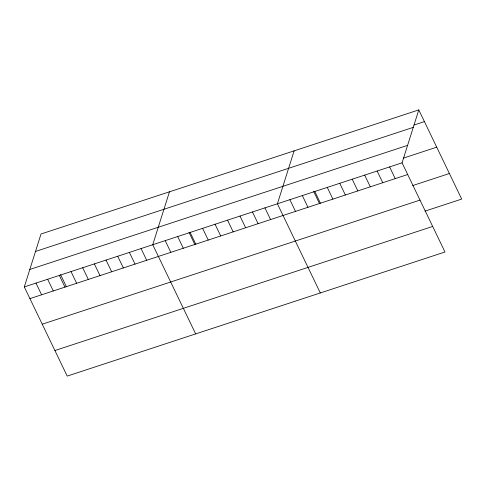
<?xml version="1.0" encoding="UTF-8"?>
<svg xmlns="http://www.w3.org/2000/svg" width="486" height="486" viewBox="0 0 486 486"><rect width="100%" height="100%" fill="white"/><g stroke="black" fill="none" stroke-linecap="round" stroke-linejoin="round"><path stroke-width="0.73" d="M418.786 109.903L402.068 162.828L444.982 252.003L67.214 376.097L24.3 286.922L41.018 233.997L418.786 109.903L461.7 199.078L424.995 211.137M169.462 191.806L152.738 244.731L195.658 333.906M294.121 150.854L277.403 203.78L320.317 292.955M414.029 125.024L424.418 121.609M35.502 251.462L413.27 127.368M29.816 269.457L407.584 145.363M403.477 158.096L436.72 147.173M24.3 286.922L402.068 162.828M29.932 298.629L407.699 174.535M412.693 185.567L449.398 173.514M42.239 324.192L420.001 200.098M54.912 350.534L432.68 226.44M389.602 166.929L395.233 178.629M377.136 171.023L382.768 182.724M364.67 175.118L370.302 186.824M352.198 179.213L357.836 190.919M339.732 183.307L345.37 195.014M327.266 187.402L332.904 199.108M314.8 191.496L320.438 203.203M313.683 191.502L319.533 203.658M302.335 195.591L307.972 207.297M289.869 199.685L295.5 211.392M264.937 207.874L270.568 219.581M252.471 211.969L258.102 223.675M240.005 216.07L245.637 227.77M227.539 220.164L233.171 231.865M215.073 224.259L220.705 235.965M202.607 228.353L208.239 240.06M190.141 232.448L195.773 244.154M189.024 232.454L194.874 244.61M177.676 236.542L183.307 248.249M165.21 240.637L170.841 252.343M141.061 248.571L146.699 260.271M129.385 252.404L135.023 264.111M117.709 256.237L123.347 267.944M106.033 260.077L111.671 271.777M94.357 263.91L99.995 275.617M82.681 267.743L88.318 279.45M71.005 271.583L76.636 283.289M60.58 274.645L66.43 286.801M59.328 275.416L64.96 287.123M47.652 279.256L53.284 290.956M35.976 283.089L41.608 294.795"/></g></svg>
